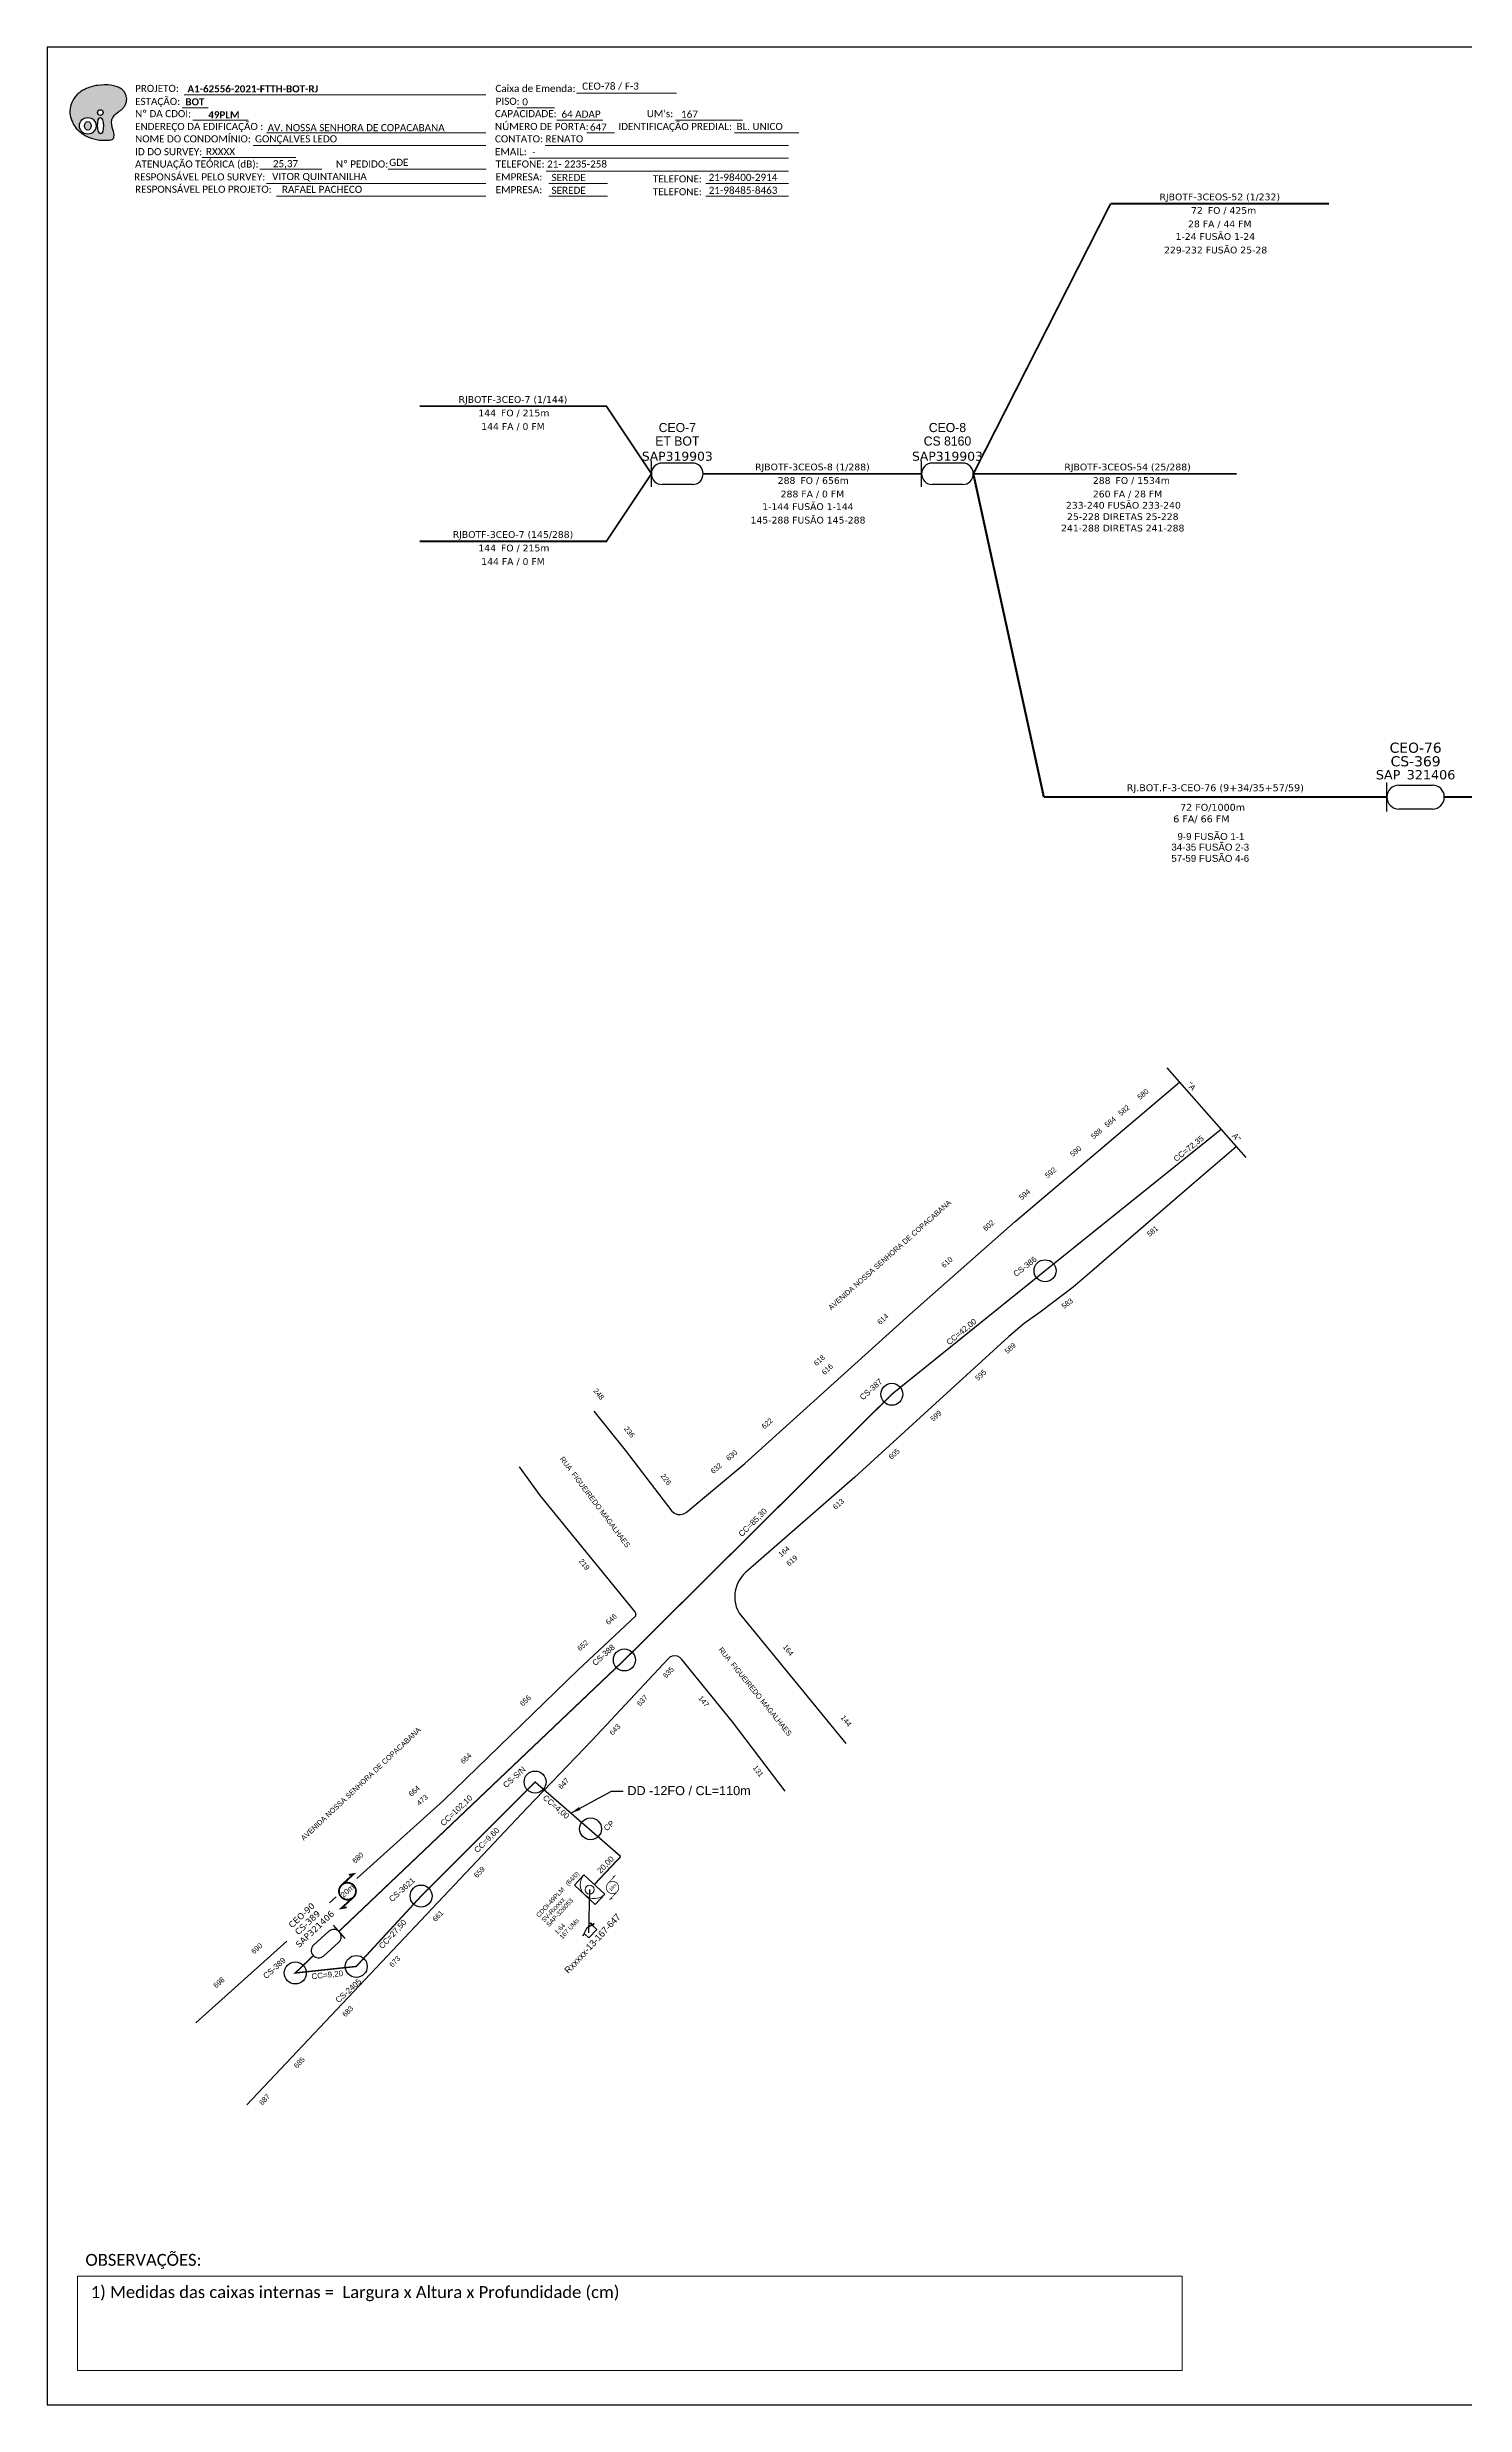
# Model space of a CAD drawing. Header units: inches. Extents: x 1395 to 3179, y -90 to 504.
# Drawn here: x 1395 to 1752, y -90 to 504 of the extents above; entities that cross this region are included whole.
import ezdxf
from ezdxf.enums import TextEntityAlignment as Align

# ---------------------------------------------------------------- set-up
doc = ezdxf.new("R2010")
doc.units = ezdxf.units.IN
doc.header["$MEASUREMENT"] = 0
doc.linetypes.add('DASHED', pattern=[0.75, 0.5, -0.25])
for name, color, linetype, lineweight in [("20.0-LEGENDA DOS CDO'S", 1, 'Continuous', 0), ('20.1-CDO_INTERIOR', 1, 'Continuous', 0), ('Texto_Cabos', 1, 'Continuous', 20)]:
    doc.layers.add(name, color=color, linetype=linetype, lineweight=lineweight)
for name, color, linetype in [('20.4-CEOS', 1, 'Continuous'), ('ALINHAMENTO PREDIAL', 120, 'Continuous'), ('CAIXAS SUB.', 7, 'Continuous'), ('CAP a instalar', 1, 'Continuous'), ('CD a instalar', 1, 'Continuous'), ('CEO', 1, 'Continuous'), ('CEOS', 1, 'Continuous'), ('Folga', 1, 'Continuous'), ('METRAGEM', 7, 'Continuous'), ('NOME LOGRADOURO', 252, 'Continuous'), ('NUMERAÇÃO', 7, 'Continuous'), ('SURVEYS', 7, 'Continuous'), ('SURVEYS_LEGENDAS', 7, 'Continuous')]:
    doc.layers.add(name, color=color, linetype=linetype)
doc.styles.add('ARIAL', font='arial.ttf')
doc.styles.add('siredit', font='verdana.ttf')
doc.styles.add('Style-font000', font='font000.shx')
doc.styles.add('WMF-Calibri0', font='CALIBRI.TTF')
doc.styles.add('WMF-Calibri1', font='CALIBRIB.TTF')
doc.dimstyles.new('ISO-25', dxfattribs={"dimtxt": 2.5, "dimasz": 2.5, "dimexe": 1.25, "dimexo": 0.625, "dimtad": 1, "dimtxsty": 'Standard', "dimcen": 2.5, "dimadec": 0, "dimazin": 0, "dimtfac": 1, "dimtmove": 0, "dimatfit": 3, "dimfxl": 0, "dimarcsym": 0})

# ---------------------------------------------------------------- blocks, each defined once
blk = doc.blocks.new('OI')
h = blk.add_hatch(color=40)
edge = h.paths.add_edge_path()
edge.add_spline(control_points=[(4.35, -0.67), (3.92, -0.99), (3.26, -1.5), (2.81, -2.59), (2.9, -3.5), (3.06, -4.27), (3.31, -4.85), (3.37, -5.39), (3.4, -5.88), (3.2, -6.4), (2.54, -6.61), (1.65, -6.63), (0.55, -6.67), (-0.56, -6.42), (-1.61, -6.14), (-2.77, -5.61), (-3.92, -4.77), (-4.89, -3.7), (-5.34, -2.65), (-5.6, -1.94), (-5.85, -0.96), (-5.71, 0.47), (-5.1, 2.02), (-4.14, 3.02), (-3.3, 3.61), (-2.37, 4.16), (-1.36, 4.44), (-0.56, 4.7), (0.79, 4.85), (2.24, 4.97), (3.79, 4.57), (4.67, 4.21), (5.44, 3.65), (5.76, 2.99), (6.03, 2.21), (6.01, 1.46), (5.72, 0.64), (5.31, 0.08), (4.88, -0.38), (4.51, -0.55), (4.35, -0.67)], knot_values=[0, 0, 0, 0, 1.60434, 2.417191, 3.427595, 4.282808, 4.776746, 5.304182, 5.888771, 6.258406, 6.858137, 7.79129, 8.986195, 10.124242, 11.187857, 12.242908, 13.953784, 15.414161, 16.515391, 17.349188, 17.675853, 19.552021, 21.515531, 22.568638, 23.63245, 24.621084, 25.782718, 26.745347, 27.142653, 29.870543, 31.004649, 31.921532, 32.709589, 33.801391, 34.042471, 35.192333, 35.971461, 36.628871, 37.254359, 37.836911, 37.836911, 37.836911, 37.836911], degree=3, periodic=0)
h.paths.add_polyline_path([(1.13, -0.87, -1), (-0.04, -0.87, -1)], flags=16)
edge = h.paths.add_edge_path(flags=16)
edge.add_ellipse((0.56, -3.59), major_axis=(-0.02, 1.71), ratio=0.361305, start_angle=0, end_angle=360)
h.paths.add_polyline_path([(-0.36, -3.62, -1), (-3.8, -3.62, -1)], flags=16)
edge = h.paths.add_edge_path(flags=0)
edge.add_ellipse((-2.08, -3.62), major_axis=(0, 0.885), ratio=0.758294, start_angle=0, end_angle=360)
at = {"color": 40}
for centre, radius in [((-2.08, -3.62), 1.72), ((0.54, -0.87), 0.587)]:
    blk.add_circle(centre, radius, dxfattribs=at)
blk.add_ellipse((-2.08, -3.62), major_axis=(0, 0.885), ratio=0.758294, start_param=-3.141592653589792, end_param=3.141592653589792, dxfattribs=at)
blk.add_ellipse((0.56, -3.59), major_axis=(-0.02, 1.71), ratio=0.361305, dxfattribs=at)
at = {"color": 40, "start_tangent": (-0.800898, -0.598801), "end_tangent": (-0.800898, -0.598801)}
blk.add_spline([(4.35, -0.67), (3.2, -1.78), (2.9, -2.54), (2.92, -3.55), (3.12, -4.38), (3.28, -4.85), (3.37, -5.37), (3.35, -5.95), (3.2, -6.29), (2.66, -6.55), (1.73, -6.63), (0.54, -6.62), (-0.58, -6.41), (-1.6, -6.11), (-2.56, -5.67), (-3.95, -4.67), (-4.89, -3.56), (-5.37, -2.56), (-5.64, -1.78), (-5.72, -1.46), (-5.63, 0.42), (-4.84, 2.22), (-4.13, 2.99), (-3.27, 3.62), (-2.4, 4.09), (-1.3, 4.47), (-0.37, 4.72), (0.02, 4.77), (2.75, 4.8), (3.85, 4.53), (4.69, 4.16), (5.31, 3.68), (5.85, 2.73), (5.93, 2.5), (5.94, 1.35), (5.67, 0.62), (5.29, 0.08), (4.84, -0.36), (4.35, -0.67)], degree=3, dxfattribs=at)
blk = doc.blocks.new('LVLV')
for p, q in [((0, 0.0000254), (-0.0000251, 0.000018)), ((-0.0000251, 0.000018), (-0.0000173, 0.000018)), ((-0.0000172, 0), (-0.0000172, 0.0000179)), ((0.0000172, 0), (-0.0000172, 0)), ((0, 0.0000254), (0.0000251, 0.000018)), ((0.0000169, 0.0000264), (0.0000195, 0.0000264)), ((0.0000169, 0.0000205), (0.0000169, 0.0000264)), ((0.0000251, 0.000018), (0.0000172, 0.000018)), ((0.0000172, 0.000018), (0.0000172, 0)), ((0.0000195, 0.0000264), (0.0000195, 0.0000198))]:
    blk.add_line(p, q)
blk = doc.blocks.new('CDOI_CT_ESQ')
at = {"layer": '20.1-CDO_INTERIOR', "lineweight": 18}
blk.add_lwpolyline([(-2.12, -2.13), (-2.12, 2.12), (0, 2.12), (0.01, -2.13)], close=True, dxfattribs=at)
blk.add_circle((-1.06, 0), 0.68, dxfattribs=at)
blk.add_arc((0.01, 0), 2.13, 90.0276, 270.0276, dxfattribs=at)
at = {"layer": "20.0-LEGENDA DOS CDO'S", "style": 'ARIAL'}
for tag, p in [('SAP', (-9.3, 0.61)), ('CDO_N', (-9.3, 2.69)), ('SURVEY', (-9.3, 1.6)), ('1:XX', (-9.31, -1.08)), ('UMS', (-9.31, -2.09))]:
    blk.add_attdef(tag, p, '', height=0.68, rotation=359.9724, dxfattribs=at)
blk.add_attdef('FIBRAS_UTILIZADAS', text='', height=0.68, rotation=359.9724, dxfattribs=at).set_placement((-1.59, 2.69), align=Align.CENTER)
blk = doc.blocks.new('A$C07E14978')
at = {"layer": 'Folga', "color": 1, "const_width": 0.137}
for points in [[(2.23, 0.28), (0.03, 0.28), (0.47, 0.06)], [(2.23, 2.92), (4.42, 2.92), (3.98, 3.13)]]:
    blk.add_lwpolyline(points, dxfattribs=at)
at = {"layer": 'Folga', "color": 1, "const_width": 0.146}
blk.add_lwpolyline([(2.23, 2.92, 1.000012), (2.23, 0.28, 0.999978)], format="xyb", close=True, dxfattribs=at)
at = {"layer": 'Folga', "color": 1}
blk.add_text('10m', height=0.659, dxfattribs=at).set_placement((1.38, 1.27))

msp = doc.modelspace()

# ---------------------------------------------------------------- linework, layer by layer
at = {"color": 0, "lineweight": 0}
for p, q in [((1402.64, -57.68), (1680.89, -57.68)), ((1402.64, -81.38), (1402.64, -57.68)), ((1680.89, -57.68), (1680.89, -81.38)), ((1680.89, -81.38), (1402.64, -81.38))]:
    msp.add_line(p, q, dxfattribs=at)
for points in [[(1395.02, -90.07), (2233.58, -90.07), (2233.58, 503.93), (1395.02, 503.93), (1395.02, -90.07)], [(1677.06, 246.76), (1696.91, 224.2)]]:
    msp.add_lwpolyline(points)
at = {"color": 7, "lineweight": 0}
for points in [[(1429.04, 488.61), (1435.59, 488.61)], [(1429.56, 491.89), (1505.53, 491.89)], [(1513.33, 488.65), (1522.81, 488.65)], [(1528.37, 492.38), (1553.51, 492.38)], [(1431.71, 485.54), (1445.65, 485.54)], [(1450.28, 482.31), (1505.53, 482.31)], [(1523.38, 485.54), (1535, 485.54)], [(1530.96, 482.31), (1537.91, 482.31)], [(1553.32, 485.54), (1570.18, 485.54)], [(1568.14, 482.31), (1584.31, 482.31)], [(1434.03, 476.13), (1457.66, 476.13)], [(1446.87, 479.19), (1505.53, 479.19)], [(1516.45, 475.96), (1581.72, 475.96)], [(1520.49, 479.19), (1581.72, 479.19)], [(1448.56, 473.16), (1464.23, 473.16)], [(1450.28, 469.61), (1505.53, 469.61)], [(1480.89, 473.17), (1505.39, 473.17)], [(1481.4, 473.17), (1505.55, 473.17)], [(1520.74, 472.72), (1581.72, 472.72)], [(1521.35, 469.61), (1536.15, 469.61)], [(1560.95, 469.61), (1581.72, 469.61)], [(1452.77, 466.37), (1505.53, 466.37)], [(1521.35, 466.37), (1536.15, 466.37)], [(1560.95, 466.37), (1581.72, 466.37)]]:
    msp.add_lwpolyline(points, dxfattribs=at)
at = {"color": 1}
for points, const_width in [([(1690.69, 231.27), (1646.37, 195.65), (1607.77, 164.54), (1540.4, 97.61), (1468.5, 29.21)], 0.36), ([(1462.05, 23.08), (1457.5, 18.74), (1472.86, 20.38), (1489.21, 38.11), (1517.92, 66.85), (1539.49, 48.08)], 0.36), ([(1532.84, 41.03), (1539.49, 48.08)], 0.36), ([(1472.1, 37.77), (1469.13, 35.06), (1470.46, 35.29)], 0.452)]:
    msp.add_lwpolyline(points, dxfattribs=dict(at, const_width=const_width))
at = {"color": 1, "const_width": 0.452}
msp.add_lwpolyline([(1469.21, 40.92, 1.000012), (1472.1, 37.77, 0.999978)], format="xyb", close=True, dxfattribs=at)
at = {"color": 1, "const_width": 0.452, "elevation": 0.45}
msp.add_lwpolyline([(1469.21, 40.92), (1472.19, 43.65), (1471.01, 43.47)], dxfattribs=at)
at = {"color": 4}
msp.add_lwpolyline([(1531.63, 39.73), (1531.38, 28.87)], dxfattribs=at)
at = {"layer": '20.4-CEOS', "color": 5}
for p, q in [((1732.47, 311.37), (1732.47, 318.63)), ((1735.48, 318.01), (1743.92, 318.01)), ((1743.92, 311.99), (1735.48, 311.99))]:
    msp.add_line(p, q, dxfattribs=at)
at = {"layer": '20.4-CEOS', "color": 1}
for p, q in [((1462.13, 25.77), (1466, 29.24)), ((1468.47, 26.47), (1464.6, 23.01))]:
    msp.add_line(p, q, dxfattribs=at)
msp.add_lwpolyline([(1470.11, 27.43), (1467.13, 30.76)], dxfattribs=at)
for centre, start, end in [((1467.24, 27.86), 311.82768, 131.82768), ((1463.36, 24.39), 131.82768, 311.82768)]:
    msp.add_arc(centre, 1.85, start, end, dxfattribs=at)
at = {"layer": '20.4-CEOS', "color": 5}
for centre, major_axis, start_param, end_param in [((1735.48, 315), (-2.13, 2.13), -0.785398, 2.356194), ((1743.92, 315), (2.13, 2.13), 3.926991, 7.068583)]:
    msp.add_ellipse(centre, major_axis=major_axis, ratio=1, start_param=start_param, end_param=end_param, dxfattribs=at)
at = {"layer": 'ALINHAMENTO PREDIAL'}
for points in [[(1532.75, 160.25), (1540.62, 150.47), (1552.39, 135.11), (1553, 134.58), (1553.75, 134.28), (1554.55, 134.21), (1555.35, 134.4), (1555.99, 134.79), (1570.71, 147.1), (1612.27, 184.62), (1638.86, 208.04), (1680.24, 243.15)], [(1694.53, 226.91), (1683.31, 217.28), (1658.14, 195.59), (1653.48, 191.54), (1645.16, 185.25), (1641.11, 182.4), (1637.25, 179.06), (1598.45, 143.67), (1570.95, 119.62), (1570.34, 119.02), (1569.8, 118.36), (1569.33, 117.63), (1568.93, 116.87), (1568.62, 116.07), (1568.4, 115.25), (1568.26, 114.4), (1568.22, 113.54), (1568.25, 112.68), (1568.38, 111.82), (1568.6, 111), (1568.91, 110.2), (1569.29, 109.43)], [(1472.99, 42.56), (1494.86, 62.19), (1528.67, 95.05), (1543.25, 108.72), (1543.3, 109.29), (1543.07, 109.81), (1519.24, 138.97), (1514.02, 146.26)], [(1569.29, 109.43), (1596.15, 76.59)], [(1580.91, 64.54), (1567.62, 82.04), (1554.87, 97.71), (1554.41, 98.21), (1553.82, 98.53), (1553.15, 98.65), (1552.47, 98.56), (1551.87, 98.27), (1551.37, 97.81), (1532.3, 77.38), (1515.99, 60.43), (1445.3, -14.51)], [(1466.1, 36.37), (1467.82, 37.91)], [(1432.47, 6.17), (1455.38, 26.75)]]:
    msp.add_lwpolyline(points, dxfattribs=at)
at = {"layer": 'CAIXAS SUB.', "color": 5}
for centre in [(1646.37, 195.65), (1607.77, 164.54), (1540.4, 97.61), (1517.92, 66.85), (1531.88, 55.05), (1489.21, 38.11), (1457.5, 18.74), (1472.86, 20.38)]:
    msp.add_circle(centre, 2.77, dxfattribs=at)
at = {"layer": 'CAP a instalar', "color": 5, "ltscale": 7, "const_width": 0.545}
for points in [[(1628.3, 396.45), (1646.06, 315)], [(1646.06, 315), (1732.47, 315)], [(1746.93, 315), (1835.93, 315)]]:
    msp.add_lwpolyline(points, dxfattribs=at)
at = {"layer": 'CD a instalar', "color": 0, "linetype": 'Continuous', "const_width": 0.454}
for points in [[(1628.3, 396.45), (1662.87, 464.49)], [(1662.87, 464.49), (1717.87, 464.49)], [(1547.22, 396.45), (1535.88, 413.46), (1488.81, 413.46)], [(1547.22, 396.45), (1535.88, 379.44), (1488.81, 379.44)], [(1560.26, 396.45), (1615.26, 396.45)], [(1628.3, 396.45), (1694.64, 396.45)]]:
    msp.add_lwpolyline(points, dxfattribs=at)
at = {"layer": 'CEO', "color": 0}
for p, q in [((1549.93, 399.17), (1557.54, 399.17)), ((1557.54, 393.74), (1549.93, 393.74))]:
    msp.add_line(p, q, dxfattribs=at)
at = {"layer": 'CEO', "color": 5}
for p, q in [((1617.97, 399.17), (1625.58, 399.17)), ((1625.58, 393.74), (1617.97, 393.74))]:
    msp.add_line(p, q, dxfattribs=at)
at = {"layer": 'CEO', "color": 0}
msp.add_lwpolyline([(1547.22, 393.18), (1547.22, 399.73)], dxfattribs=at)
at = {"layer": 'CEO', "color": 5}
msp.add_lwpolyline([(1615.26, 393.18), (1615.26, 399.73)], dxfattribs=at)
at = {"layer": 'CEO', "color": 0}
for centre, start, end in [((1549.93, 396.45), 90, 270), ((1557.54, 396.45), 270, 90)]:
    msp.add_arc(centre, 2.71, start, end, dxfattribs=at)
at = {"layer": 'CEO', "color": 5}
for centre, start, end in [((1617.97, 396.45), 90, 270), ((1625.58, 396.45), 270, 90)]:
    msp.add_arc(centre, 2.71, start, end, dxfattribs=at)

# ---------------------------------------------------------------- block references
at = {"color": 7, "xscale": 1.213923925196705, "yscale": 1.21392392515554, "zscale": 1.213923925163967, "rotation": 0.153289602326381}
msp.add_blockref('OI', (1407.76, 488.52), dxfattribs=at)
at = {"layer": '20.1-CDO_INTERIOR', "color": 0, "xscale": 1.680000000028115, "yscale": 1.679999999993036, "zscale": 1.68, "rotation": 47.12872207798412}
msp.add_blockref('CDOI_CT_ESQ', (1532.84, 41.03), dxfattribs=at).add_auto_attribs({'CDO_N': 'CDOI-49PLM', 'FIBRAS_UTILIZADAS': '(64/0)', 'SURVEY': 'SV-Rxxxxx', 'SAP': 'SAP-326053', '1:XX': '1:64', 'UMS': '167 UMs'})
at = {"layer": 'Folga', "xscale": 1.17893391279495, "yscale": 1.178933912742512, "zscale": 1.178933912750071, "rotation": 47.12872207797222}
msp.add_blockref('A$C07E14978', (1537.02, 37.05), dxfattribs=at)
at = {"layer": 'SURVEYS', "color": 0, "xscale": 84000, "yscale": 84000, "zscale": 84000, "rotation": 47.12872207798028}
msp.add_blockref('LVLV', (1532.47, 28.64), dxfattribs=at)

# ---------------------------------------------------------------- texts
at = {"color": 7, "lineweight": 0, "style": 'WMF-Calibri0'}
for s, height, p in [('PROJETO:', 1.793, (1417.16, 492.64)), ('Caixa de Emenda:', 1.7927, (1507.92, 492.64)), ('ESTAÇÃO:', 1.793, (1417.16, 489.36)), ('Nº DA CDOI:', 1.7927, (1417.16, 486.29)), ('CAPACIDADE:', 1.7927, (1507.81, 486.29)), ('PISO:', 1.793, (1507.99, 489.4)), ("UM's:", 1.793, (1546.05, 486.29)), ('ENDEREÇO DA EDIFICAÇÃO :', 1.7927, (1417.16, 483.05)), ('NOME DO CONDOMÍNIO:', 1.7927, (1417.16, 479.94)), ('GONÇALVES LEDO', 1.7927, (1447.37, 479.94)), ('CONTATO: RENATO', 1.7927, (1507.81, 479.94)), ('NÚMERO DE PORTA:', 1.7927, (1507.81, 483.05)), ('IDENTIFICAÇÃO PREDIAL:', 1.7927, (1538.89, 483.05)), ('BL. UNICO', 1.793, (1568.63, 483.05)), ('ATENUAÇÃO TEÓRICA (dB):', 1.7927, (1417.16, 473.59)), ('ID DO SURVEY:', 1.7927, (1417.16, 476.7)), ('Nº PEDIDO:', 1.793, (1467.75, 473.6)), ('EMAIL:', 1.793, (1507.81, 476.7)), ('TELEFONE: 21- 2235-258', 1.7927, (1507.99, 473.59)), ('RESPONSÁVEL PELO SURVEY:', 1.7927, (1416.92, 470.35)), ('RESPONSÁVEL PELO PROJETO:', 1.7927, (1417.16, 467.24)), ('EMPRESA:', 1.793, (1507.99, 470.35)), ('TELEFONE:', 1.793, (1547.59, 469.85)), ('EMPRESA:', 1.793, (1507.99, 467.12)), ('TELEFONE:', 1.793, (1547.59, 466.61))]:
    msp.add_text(s, height=height, dxfattribs=at).set_placement(p)
at = {"color": 7, "linetype": 'Continuous'}
for s, height, style, p in [('A1-62556-2021-FTTH-BOT-RJ', 1.7927, 'WMF-Calibri1', (1430.36, 492.54)), ('CEO-78 / F-3', 1.7927, 'WMF-Calibri0', (1529.77, 493.22)), ('BOT', 1.793, 'WMF-Calibri1', (1429.84, 489.26)), ('0', 1.79, 'WMF-Calibri0', (1514.68, 489.25)), ('AV. NOSSA SENHORA DE COPACABANA', 1.7927, 'WMF-Calibri0', (1450.54, 482.76)), ('647', 1.793, 'WMF-Calibri0', (1531.72, 482.9)), ('-', 1.79, 'WMF-Calibri0', (1517.16, 476.55)), ('VITOR QUINTANILHA', 1.7927, 'WMF-Calibri0', (1451.67, 470.45)), ('SEREDE', 1.793, 'WMF-Calibri0', (1522.05, 470.21)), ('21-98400-2914', 1.7927, 'WMF-Calibri0', (1561.65, 470.23)), ('RAFAEL PACHECO', 1.7927, 'WMF-Calibri0', (1454.16, 467.21)), ('SEREDE', 1.793, 'WMF-Calibri0', (1522.05, 466.97)), ('21-98485-8463', 1.7927, 'WMF-Calibri0', (1561.65, 466.97))]:
    msp.add_text(s, height=height, dxfattribs=dict(at, style=style)).set_placement(p)
at = {"color": 7, "linetype": 'Continuous', "style": 'WMF-Calibri1'}
msp.add_text('49PLM', height=1.793, dxfattribs=at).set_placement((1439.54, 486), align=Align.CENTER)
at = {"color": 0, "linetype": 'Continuous'}
for s, height, style, p in [('64 ADAP', 1.793, 'WMF-Calibri0', (1524.55, 486.16)), ('167', 1.793, 'WMF-Calibri0', (1554.67, 486.14)), ('RXXXX', 1.793, 'WMF-Calibri0', (1435.02, 476.74)), ('34-35 FUSÃO 2-3', 1.752, 'ARIAL', (1678.18, 301.51))]:
    msp.add_text(s, height=height, dxfattribs=dict(at, style=style)).set_placement(p)
at = {"color": 0, "lineweight": 0, "style": 'WMF-Calibri0'}
msp.add_text('25,37', height=1.793, dxfattribs=at).set_placement((1451.87, 473.68))
at = {"color": 7, "style": 'WMF-Calibri0'}
msp.add_text('GDE', height=1.793, dxfattribs=at).set_placement((1481.17, 474.01))
at = {"linetype": 'Continuous', "style": 'ARIAL'}
msp.add_text('9-9 FUSÃO 1-1', height=1.752, dxfattribs=at).set_placement((1679.72, 304.2))
at = {"color": 1, "linetype": 'Continuous', "style": 'ARIAL'}
msp.add_text('57-59 FUSÃO 4-6', height=1.752, dxfattribs=at).set_placement((1678.18, 298.68))
at = {"style": 'ARIAL'}
msp.add_text("''A                           A''", height=1.44, rotation=311.36951, dxfattribs=at).set_placement((1682.01, 242.47))
at = {"linetype": 'DASHED', "ltscale": 2, "style": 'ARIAL'}
msp.add_text('DD -12FO / CL=110m', height=2.28, dxfattribs=at).set_placement((1556.69, 64.68), align=Align.MIDDLE_CENTER)
at = {"color": 1, "style": 'ARIAL'}
msp.add_text('20m', height=1.394, rotation=42.42149, dxfattribs=at).set_placement((1469.71, 37.62))
at = {"color": 5, "linetype": 'Continuous', "insert": (1661.84, 316.21), "char_height": 1.752, "width": 54.5384, "attachment_point": 1}
msp.add_mtext('{\\fVerdana|b0|i0|c0|p34;\\P\\pi17;\\C256;  72 FO/1000m\\C5;\\P\\pi0;                     \\C1; 6 FA/ 66 FM\\C5;\\P                 }', dxfattribs=at)
at = {"lineweight": 0, "char_height": 3, "width": 277.1819, "attachment_point": 1, "style": 'WMF-Calibri0'}
for s, insert in [('OBSERVAÇÕES:', (1404.65, -52.04)), ('1) Medidas das caixas internas =  Largura x Altura x Profundidade (cm)', (1406, -60.16))]:
    msp.add_mtext(s, dxfattribs=dict(at, insert=insert))
at = {"layer": '20.4-CEOS', "color": 5, "style": 'siredit'}
for tag, text, p in [('CEO-76', 'CEOSXXX', (1739.7, 328.71)), ('CS-369', 'CS-XXXX', (1739.7, 325.29))]:
    msp.add_attdef(tag, text=text, height=2.549, dxfattribs=at).set_placement(p, align=Align.TOP_CENTER)
at = {"layer": '20.4-CEOS', "color": 1, "style": 'siredit'}
for tag, text, p in [('CEO-90', 'CEOSXXX', (1458.57, 33.84)), ('CS-389', 'CS-XXXX', (1460.04, 31.99))]:
    msp.add_attdef(tag, text=text, height=1.57, rotation=43.26236, dxfattribs=at).set_placement(p, align=Align.TOP_CENTER)
msp.add_attdef('SAP321406', text='', height=1.57, rotation=43.26236, dxfattribs=at).set_placement((1462.44, 29.82), align=Align.MIDDLE_CENTER)
at = {"layer": 'CAIXAS SUB.', "color": 5, "style": 'ARIAL'}
for s, rotation, p in [('CS-386', 38.13083, (1639.07, 194.07)), ('CS-387', 42.05328, (1600.47, 162.96)), ('CS-388', 42.05328, (1533.09, 96.03)), ('CS-S/N', 42.05328, (1510.62, 65.27)), ('CP', 42.05328, (1535.97, 54.38)), ('CS-3621', 42.05328, (1481.9, 36.53)), ('CS-389', 42.05328, (1450.19, 17.16)), ('CS-2405', 42.05328, (1468.42, 11.09))]:
    msp.add_text(s, height=1.44, rotation=rotation, dxfattribs=at).set_placement(p)
at = {"layer": 'CD a instalar', "color": 1, "linetype": 'Continuous', "insert": (1657.01, 321.14), "char_height": 1.752, "width": 89.0568, "attachment_point": 1}
msp.add_mtext('{\\fVerdana|b0|i0|c0|p34;\\P             RJ.BOT.F-3-CEO-76 (9+34/35+57/59)}', dxfattribs=at)
at = {"layer": 'CEO', "color": 0, "linetype": 'Continuous'}
for s, height, style, p in [('ET BOT', 2.299, 'Style-font000', (1553.74, 404.7)), ('CEO-7', 2.299, 'Style-font000', (1553.74, 408.1)), ('SAP319903', 2.268, 'siredit', (1553.74, 400.87))]:
    msp.add_text(s, height=height, dxfattribs=dict(at, style=style)).set_placement(p, align=Align.MIDDLE_CENTER)
at = {"layer": 'CEO', "color": 5, "linetype": 'Continuous'}
for s, height, style, p in [('CS 8160', 2.299, 'Style-font000', (1621.78, 404.7)), ('CEO-8', 2.299, 'Style-font000', (1621.78, 408.1)), ('SAP319903', 2.268, 'siredit', (1621.78, 400.87))]:
    msp.add_text(s, height=height, rotation=360, dxfattribs=dict(at, style=style)).set_placement(p, align=Align.MIDDLE_CENTER)
at = {"layer": 'CEOS', "color": 5, "style": 'siredit'}
for tag, p in [('SAP', (1732.77, 320.62)), ('321406', (1743.58, 320.62))]:
    msp.add_attdef(tag, text='', height=2.34, dxfattribs=at).set_placement(p, align=Align.MIDDLE_CENTER)
at = {"layer": 'METRAGEM', "color": 3, "style": 'ARIAL'}
for s, rotation, p in [('CC=72,35', 38.79153, (1679.42, 223.04)), ('CC=42,00', 39.58257, (1622.23, 176.84)), ('CC=85,30', 44.80995, (1570, 128.52)), ('CC=102,10', 43.57474, (1494.85, 55.64)), ('CC=4,00', 318.96256, (1519.72, 62.67)), ('CC=9,60', 45.02425, (1503.41, 48.87)), ('20,00', 46.66226, (1534.43, 43.69)), ('CC=27,50', 47.32457, (1479.45, 24.68)), ('CC=9,20', 6.09613, (1461.67, 17.14))]:
    msp.add_text(s, height=1.44, rotation=rotation, dxfattribs=at).set_placement(p)
at = {"layer": 'NOME LOGRADOURO'}
for s, rotation, p in [('AVENIDA NOSSA SENHORA DE COPACABANA', 41.6467, (1592.49, 185.64)), ('RUA  FIGUEIREDO MAGALHAES', 306.92701, (1524.05, 148.21)), ('RUA  FIGUEIREDO MAGALHAES', 308.90279, (1564.02, 100.14)), ('AVENIDA NOSSA SENHORA DE COPACABANA', 43.26404, (1459.68, 51.99))]:
    msp.add_text(s, height=1.32, rotation=rotation, dxfattribs=at).set_placement(p)
at = {"layer": 'NUMERAÇÃO'}
for s, rotation, p in [('580', 40.31942, (1670.29, 238.67)), ('584', 40.31942, (1662.03, 231.66)), ('582', 40.31942, (1665.49, 234.6)), ('590', 40.31942, (1653.35, 224.29)), ('588', 40.31942, (1658.58, 228.73)), ('592', 40.31942, (1647, 218.91)), ('594', 40.31942, (1640.49, 213.39)), ('602', 41.39597, (1631.45, 205.55)), ('581', 40.77833, (1672.7, 204.14)), ('610', 41.39597, (1620.95, 196.3)), ('614', 42.09893, (1604.82, 181.97)), ('583', 37.13047, (1651.14, 185.98)), ('618', 42.09893, (1588.81, 171.59)), ('589', 42.38964, (1636.9, 174.64)), ('616', 42.09893, (1590.83, 169.34)), ('595', 42.38964, (1629.47, 167.87)), ('248', 308.79853, (1532.5, 165.37)), ('236', 308.79853, (1540.2, 155.81)), ('622', 42.09893, (1575.67, 155.66)), ('599', 42.38964, (1618.2, 157.59)), ('630', 39.92671, (1566.7, 147.69)), ('605', 42.38964, (1607.67, 147.98)), ('226', 307.43125, (1549.46, 143.9)), ('632', 39.92671, (1562.79, 144.42)), ('613', 41.18397, (1593.6, 135.4)), ('164', 41.18397, (1579.9, 123.43)), ('219', 309.22591, (1528.84, 122.45)), ('619', 41.18397, (1581.89, 121.15)), ('646', 42.87187, (1536.41, 106.35)), ('652', 42.87187, (1529.26, 99.72)), ('164', 309.2494, (1580.22, 100.84)), ('635', 46.98559, (1550.93, 92.9)), ('656', 44.20002, (1514.83, 85.81)), ('637', 46.98559, (1544.35, 85.85)), ('147', 309.12271, (1558.92, 87.94)), ('144', 309.2494, (1594.8, 83.02)), ('643', 46.98559, (1537.47, 78.48)), ('664', 44.20002, (1499.87, 71.28)), ('664', 44.20002, (1499.87, 71.28)), ('664', 41.94614, (1486.77, 63.06)), ('647', 46.12218, (1524.51, 64.93)), ('131', 307.1914, (1572.66, 70.41)), ('473', 41.94614, (1488.79, 60.81)), ('680', 41.94614, (1472.58, 46.25)), ('659', 46.65488, (1503.31, 42.6)), ('661', 46.65538, (1492.86, 31.54)), ('690', 41.94614, (1447.13, 23.4)), ('673', 46.65398, (1482.01, 20.06)), ('698', 41.94614, (1437.58, 14.82)), ('683', 46.65494, (1470.17, 7.53)), ('685', 46.71414, (1457.96, -5.41)), ('687', 46.63207, (1449.2, -14.69))]:
    msp.add_text(s, height=1.32, rotation=rotation, dxfattribs=at).set_placement(p)
at = {"layer": 'SURVEYS_LEGENDAS', "color": 0}
msp.add_text('Rxxxxx-13-167-647', height=1.68, rotation=47.12872, dxfattribs=at).set_placement((1526.34, 18.44))
at = {"layer": 'Texto_Cabos', "color": 0, "linetype": 'Continuous', "style": 'siredit'}
for s, p in [('RJBOTF-3CEOS-52 (1/232)', (1690.37, 466.2)), ('28 FA / 44 FM', (1690.37, 459.39)), ('RJBOTF-3CEO-7 (1/144)', (1512.34, 415.17)), ('144 FA / 0 FM', (1512.34, 408.36)), ('RJBOTF-3CEOS-8 (1/288)', (1587.76, 398.16)), ('RJBOTF-3CEOS-54 (25/288)', (1667.14, 398.16)), ('288 FA / 0 FM', (1587.76, 391.35)), ('260 FA / 28 FM', (1667.14, 391.35)), ('RJBOTF-3CEO-7 (145/288)', (1512.34, 381.15)), ('144 FA / 0 FM', (1512.34, 374.34))]:
    msp.add_text(s, height=1.701, dxfattribs=at).set_placement(p, align=Align.MIDDLE_CENTER)
for s, p in [('72', (1686.1, 462.79)), ('144', (1508.07, 411.76)), ('288', (1583.48, 394.75)), ('288', (1662.86, 394.75)), ('144', (1508.07, 377.74))]:
    msp.add_text(s, height=1.701, dxfattribs=at).set_placement(p, align=Align.MIDDLE_RIGHT)
at = {"layer": 'Texto_Cabos', "color": 0, "style": 'siredit'}
for p in [(1692.06, 462.79), (1514.03, 411.76), (1589.44, 394.75), (1668.82, 394.75), (1514.03, 377.74)]:
    msp.add_text('FO /', height=1.701, dxfattribs=at).set_placement(p, align=Align.MIDDLE_RIGHT)
at = {"layer": 'Texto_Cabos', "color": 0, "linetype": 'Continuous', "style": 'siredit'}
for s, p in [('425m', (1692.81, 462.79)), ('215m', (1514.79, 411.76)), ('656m', (1590.2, 394.75)), ('1534m', (1669.58, 394.75)), ('215m', (1514.79, 377.74))]:
    msp.add_text(s, height=1.701, dxfattribs=at).set_placement(p, align=Align.MIDDLE_LEFT)
for s, p in [('1-24 FUSÃO 1-24', (1679.23, 455.37)), ('229-232 FUSÃO 25-28', (1676.34, 451.96)), ('1-144 FUSÃO 1-144', (1575.13, 387.33)), ('233-240 FUSÃO 233-240', (1651.62, 387.66)), ('25-228 DIRETAS 25-228', (1651.89, 384.79)), ('145-288 FUSÃO 145-288', (1572.18, 383.92)), ('241-288 DIRETAS 241-288', (1650.4, 381.91))]:
    msp.add_text(s, height=1.701, dxfattribs=at).set_placement(p)

# ---------------------------------------------------------------- leaders
at = {"ltscale": 10}
msp.add_leader([(1526.95, 59), (1537.14, 64.53), (1540.07, 64.53)], dimstyle='ISO-25', override={"dimgap": 0.625, "dimtad": 0}, dxfattribs=at)

doc.saveas('drawing.dxf')
